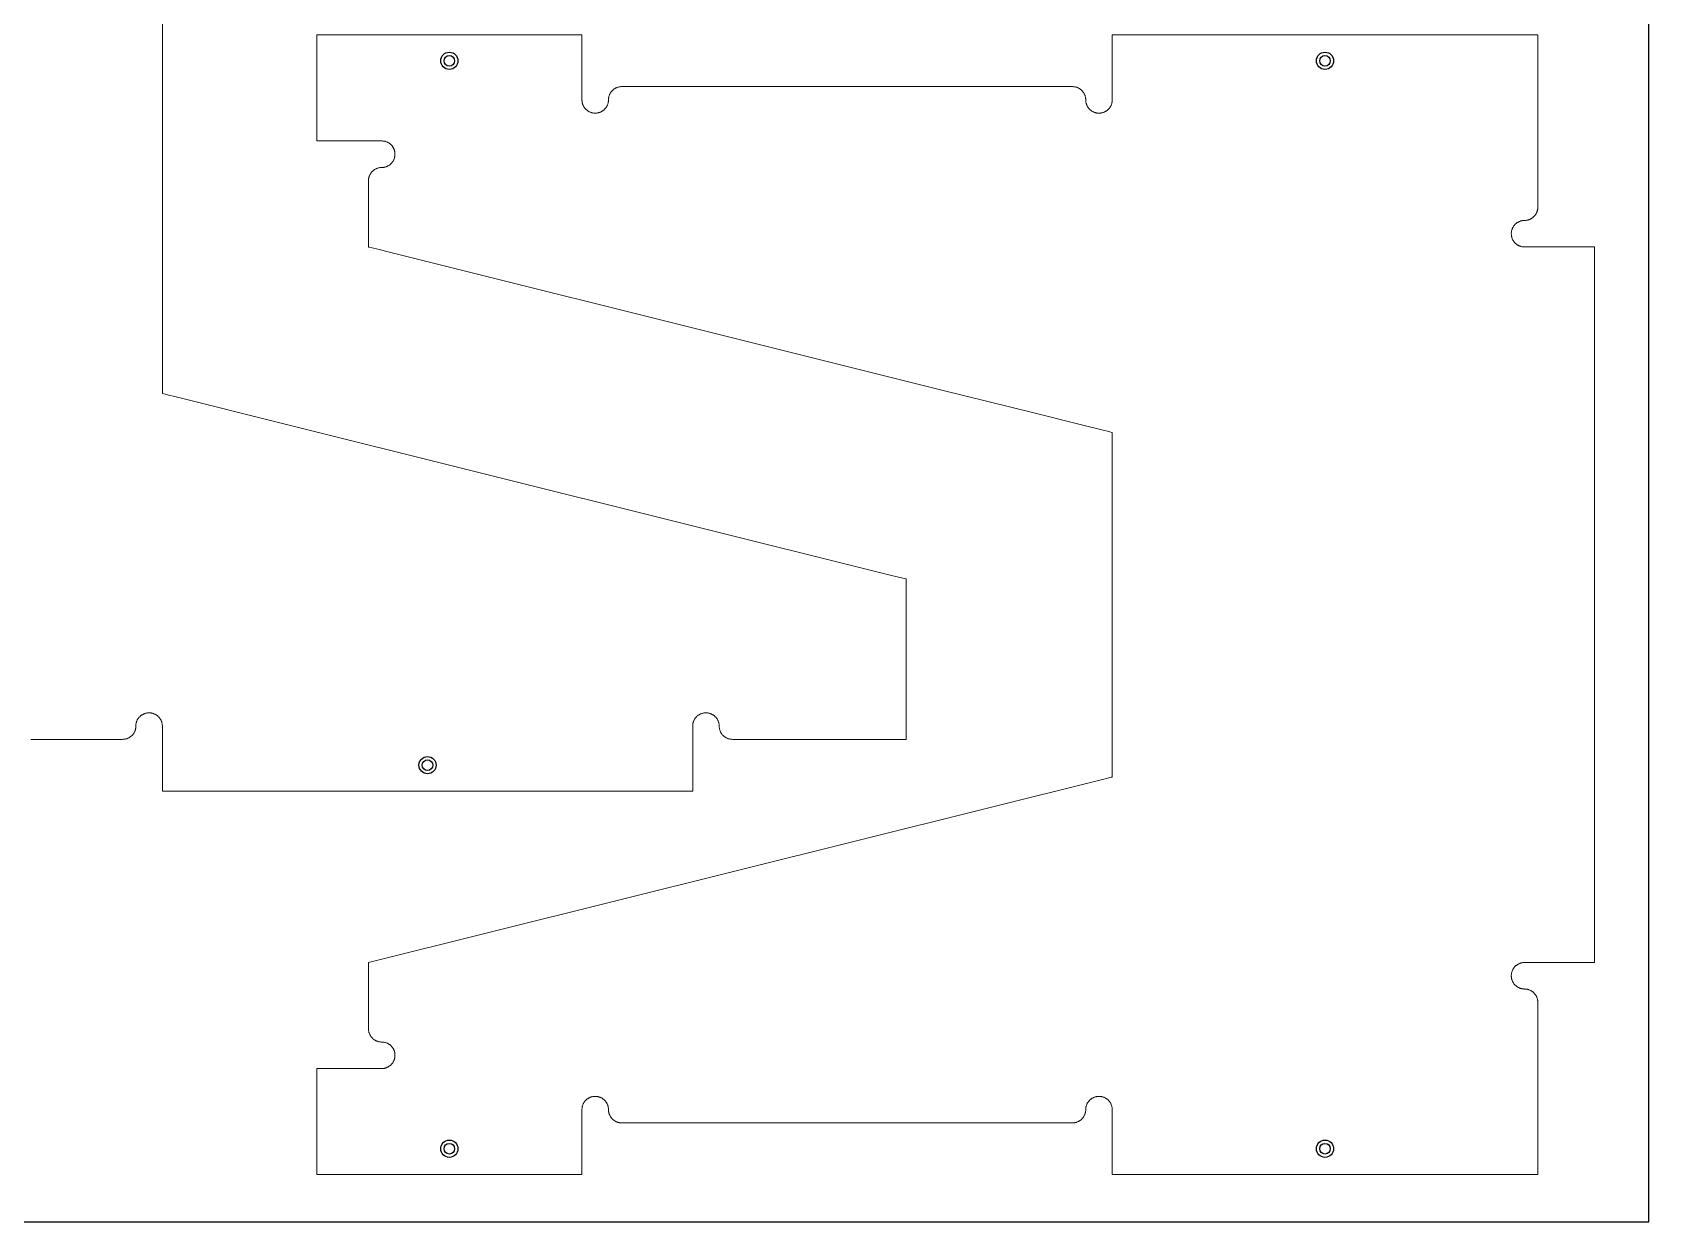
# Model space of a CAD drawing. Header units: inches. Extents: x -48 to 0, y -96 to 0.
# Drawn here: x -24 to 0, y -96 to -78.33 of the extents above; entities that cross this region are included whole.
import ezdxf

# ---------------------------------------------------------------- set-up
doc = ezdxf.new("R2010")
doc.units = ezdxf.units.IN
doc.header["$MEASUREMENT"] = 0
for name, color, linetype in [('Holes .25 in. dowel', 3, 'Continuous'), ('Holes no. 8 screw', 3, 'Continuous'), ('Material Border', 250, 'Continuous'), ('Outside Cut', 1, 'Continuous')]:
    doc.layers.add(name, color=color, linetype=linetype)

msp = doc.modelspace()

# ---------------------------------------------------------------- linework, layer by layer
at = {"layer": 'Holes .25 in. dowel'}
for centre in [(-17.808, -78.754), (-4.806, -78.754), (-18.132, -89.218), (-17.808, -94.916), (-4.806, -94.916)]:
    msp.add_circle(centre, 0.128, dxfattribs=at)
at = {"layer": 'Holes no. 8 screw'}
for centre in [(-17.808, -78.754), (-4.806, -78.754), (-18.132, -89.218), (-17.808, -94.916), (-4.806, -94.916)]:
    msp.add_circle(centre, 0.0787, dxfattribs=at)
at = {"layer": 'Material Border'}
msp.add_lwpolyline([(0, 0), (-48, 0), (-48, -96), (0, -96), (0, 0)], dxfattribs=at)
at = {"layer": 'Outside Cut', "linetype": 'Continuous', "lineweight": 0}
msp.add_lwpolyline([(-22.069, -76.259), (-22.069, -80.585), (-22.069, -82.748), (-22.069, -83.289), (-22.069, -83.559), (-22.069, -83.695), (-22.069, -83.697), (-22.066, -83.697), (-22.06, -83.699), (-22.049, -83.702), (-22.025, -83.708), (-21.978, -83.72), (-21.883, -83.743), (-20.366, -84.122), (-14.298, -85.636), (-11.264, -86.393), (-11.075, -86.441), (-11.027, -86.452), (-11.027, -86.453), (-11.026, -86.453), (-11.026, -86.453), (-11.026, -86.454), (-11.026, -86.455), (-11.026, -86.457), (-11.026, -86.463), (-11.026, -86.483), (-11.026, -86.565), (-11.026, -86.728), (-11.026, -87.056), (-11.026, -88.364), (-11.026, -88.691), (-11.026, -88.773), (-11.026, -88.814), (-11.026, -88.835), (-11.048, -88.835), (-11.225, -88.835), (-11.934, -88.835), (-13.351, -88.835), (-13.528, -88.835), (-13.572, -88.835), (-13.594, -88.835), (-13.6, -88.835), (-13.602, -88.835), (-13.604, -88.835), (-13.605, -88.835), (-13.605, -88.835), (-13.605, -88.835), (-13.606, -88.835), (-13.613, -88.834), (-13.621, -88.834), (-13.628, -88.833), (-13.636, -88.832), (-13.643, -88.831), (-13.651, -88.829), (-13.659, -88.827), (-13.666, -88.825), (-13.674, -88.822), (-13.682, -88.819), (-13.689, -88.815), (-13.697, -88.812), (-13.704, -88.808), (-13.711, -88.803), (-13.718, -88.798), (-13.725, -88.793), (-13.732, -88.788), (-13.738, -88.782), (-13.744, -88.776), (-13.75, -88.77), (-13.756, -88.764), (-13.761, -88.757), (-13.766, -88.75), (-13.771, -88.743), (-13.775, -88.736), (-13.779, -88.729), (-13.783, -88.721), (-13.786, -88.714), (-13.789, -88.706), (-13.792, -88.698), (-13.794, -88.691), (-13.796, -88.683), (-13.798, -88.675), (-13.799, -88.667), (-13.8, -88.66), (-13.801, -88.652), (-13.801, -88.645), (-13.802, -88.63), (-13.802, -88.623), (-13.803, -88.615), (-13.804, -88.608), (-13.805, -88.6), (-13.807, -88.592), (-13.809, -88.584), (-13.811, -88.577), (-13.814, -88.569), (-13.817, -88.561), (-13.82, -88.554), (-13.824, -88.546), (-13.828, -88.539), (-13.832, -88.532), (-13.837, -88.525), (-13.842, -88.518), (-13.848, -88.511), (-13.853, -88.505), (-13.859, -88.499), (-13.865, -88.493), (-13.872, -88.487), (-13.878, -88.482), (-13.885, -88.477), (-13.892, -88.472), (-13.899, -88.468), (-13.907, -88.463), (-13.914, -88.46), (-13.922, -88.456), (-13.929, -88.453), (-13.937, -88.451), (-13.945, -88.448), (-13.952, -88.446), (-13.96, -88.445), (-13.968, -88.443), (-13.975, -88.442), (-13.983, -88.441), (-13.99, -88.441), (-13.998, -88.441), (-14.006, -88.441), (-14.014, -88.441), (-14.022, -88.442), (-14.03, -88.443), (-14.038, -88.445), (-14.046, -88.447), (-14.054, -88.449), (-14.061, -88.451), (-14.069, -88.454), (-14.077, -88.457), (-14.084, -88.461), (-14.092, -88.464), (-14.099, -88.468), (-14.106, -88.473), (-14.112, -88.477), (-14.119, -88.482), (-14.125, -88.487), (-14.131, -88.492), (-14.137, -88.498), (-14.142, -88.503), (-14.148, -88.509), (-14.153, -88.516), (-14.158, -88.522), (-14.162, -88.529), (-14.167, -88.536), (-14.171, -88.543), (-14.175, -88.55), (-14.178, -88.557), (-14.181, -88.565), (-14.184, -88.573), (-14.187, -88.581), (-14.189, -88.588), (-14.191, -88.596), (-14.192, -88.604), (-14.194, -88.612), (-14.194, -88.62), (-14.195, -88.628), (-14.195, -88.636), (-14.195, -88.638), (-14.195, -88.64), (-14.195, -88.643), (-14.195, -88.657), (-14.195, -88.711), (-14.195, -88.819), (-14.195, -88.833), (-14.195, -88.834), (-14.195, -88.834), (-14.195, -88.835), (-14.195, -88.835), (-14.195, -88.837), (-14.195, -88.84), (-14.195, -88.853), (-14.195, -88.879), (-14.195, -88.985), (-14.195, -89.196), (-14.195, -89.407), (-14.195, -89.512), (-14.195, -89.565), (-14.195, -89.591), (-14.195, -89.598), (-14.195, -89.601), (-14.195, -89.602), (-14.195, -89.602), (-14.195, -89.602), (-14.195, -89.602), (-14.196, -89.602), (-14.2, -89.602), (-14.217, -89.602), (-14.352, -89.602), (-18.679, -89.602), (-20.842, -89.602), (-21.923, -89.602), (-22.059, -89.602), (-22.067, -89.602), (-22.069, -89.602), (-22.069, -89.602), (-22.069, -89.602), (-22.069, -89.6), (-22.069, -89.597), (-22.069, -89.59), (-22.069, -89.564), (-22.069, -89.511), (-22.069, -89.089), (-22.069, -88.878), (-22.069, -88.852), (-22.069, -88.839), (-22.069, -88.835), (-22.069, -88.835), (-22.069, -88.834), (-22.069, -88.834), (-22.069, -88.832), (-22.069, -88.819), (-22.069, -88.792), (-22.069, -88.684), (-22.069, -88.656), (-22.069, -88.643), (-22.069, -88.636), (-22.069, -88.629), (-22.07, -88.621), (-22.071, -88.614), (-22.072, -88.606), (-22.073, -88.598), (-22.075, -88.591), (-22.077, -88.583), (-22.079, -88.575), (-22.082, -88.568), (-22.085, -88.56), (-22.089, -88.552), (-22.092, -88.545), (-22.097, -88.538), (-22.101, -88.53), (-22.106, -88.523), (-22.111, -88.517), (-22.116, -88.51), (-22.122, -88.504), (-22.128, -88.497), (-22.134, -88.492), (-22.141, -88.486), (-22.147, -88.481), (-22.154, -88.476), (-22.161, -88.471), (-22.169, -88.467), (-22.176, -88.463), (-22.183, -88.459), (-22.191, -88.456), (-22.199, -88.453), (-22.206, -88.45), (-22.214, -88.448), (-22.222, -88.446), (-22.229, -88.444), (-22.237, -88.443), (-22.245, -88.442), (-22.252, -88.441), (-22.26, -88.441), (-22.267, -88.441), (-22.274, -88.441), (-22.282, -88.441), (-22.289, -88.442), (-22.297, -88.443), (-22.305, -88.445), (-22.312, -88.446), (-22.32, -88.448), (-22.328, -88.451), (-22.335, -88.453), (-22.343, -88.457), (-22.351, -88.46), (-22.358, -88.464), (-22.365, -88.468), (-22.373, -88.472), (-22.38, -88.477), (-22.387, -88.482), (-22.393, -88.487), (-22.4, -88.493), (-22.406, -88.499), (-22.412, -88.505), (-22.417, -88.512), (-22.423, -88.518), (-22.428, -88.525), (-22.432, -88.532), (-22.437, -88.539), (-22.441, -88.547), (-22.444, -88.554), (-22.448, -88.562), (-22.451, -88.569), (-22.453, -88.577), (-22.456, -88.585), (-22.458, -88.592), (-22.459, -88.6), (-22.461, -88.608), (-22.462, -88.615), (-22.462, -88.623), (-22.463, -88.63), (-22.463, -88.645), (-22.464, -88.653), (-22.464, -88.66), (-22.465, -88.668), (-22.467, -88.675), (-22.468, -88.683), (-22.47, -88.691), (-22.473, -88.699), (-22.475, -88.706), (-22.478, -88.714), (-22.482, -88.721), (-22.485, -88.729), (-22.489, -88.736), (-22.494, -88.743), (-22.499, -88.751), (-22.504, -88.757), (-22.509, -88.764), (-22.515, -88.77), (-22.52, -88.777), (-22.527, -88.783), (-22.533, -88.788), (-22.54, -88.794), (-22.546, -88.799), (-22.554, -88.803), (-22.561, -88.808), (-22.568, -88.812), (-22.576, -88.816), (-22.583, -88.819), (-22.591, -88.822), (-22.598, -88.825), (-22.606, -88.827), (-22.614, -88.829), (-22.622, -88.831), (-22.629, -88.832), (-22.637, -88.833), (-22.644, -88.834), (-22.652, -88.834), (-22.659, -88.835), (-22.66, -88.835), (-22.66, -88.835), (-22.66, -88.835), (-22.66, -88.835), (-22.66, -88.835), (-22.667, -88.835), (-22.691, -88.835), (-22.74, -88.835), (-22.839, -88.835), (-23.233, -88.835), (-24.02, -88.835)], dxfattribs=at)
msp.add_lwpolyline([(-19.008, -92.15), (-19.008, -93.125), (-19.008, -93.133), (-19.008, -93.134), (-19.008, -93.134), (-19.008, -93.134), (-19.008, -93.135), (-19.008, -93.135), (-19.008, -93.139), (-19.008, -93.145), (-19.007, -93.152), (-19.007, -93.159), (-19.006, -93.166), (-19.004, -93.173), (-19.003, -93.18), (-19.001, -93.187), (-18.999, -93.194), (-18.997, -93.201), (-18.994, -93.208), (-18.991, -93.214), (-18.988, -93.221), (-18.985, -93.228), (-18.981, -93.234), (-18.977, -93.241), (-18.973, -93.247), (-18.968, -93.253), (-18.963, -93.259), (-18.958, -93.265), (-18.953, -93.271), (-18.948, -93.276), (-18.942, -93.282), (-18.936, -93.287), (-18.93, -93.291), (-18.924, -93.296), (-18.917, -93.3), (-18.911, -93.304), (-18.904, -93.308), (-18.898, -93.311), (-18.891, -93.314), (-18.884, -93.317), (-18.877, -93.32), (-18.87, -93.322), (-18.863, -93.324), (-18.856, -93.326), (-18.849, -93.327), (-18.842, -93.329), (-18.835, -93.33), (-18.829, -93.33), (-18.822, -93.331), (-18.815, -93.331), (-18.809, -93.331), (-18.802, -93.331), (-18.795, -93.332), (-18.788, -93.332), (-18.782, -93.333), (-18.775, -93.335), (-18.768, -93.336), (-18.761, -93.338), (-18.754, -93.34), (-18.747, -93.342), (-18.74, -93.344), (-18.733, -93.347), (-18.726, -93.35), (-18.72, -93.354), (-18.713, -93.357), (-18.706, -93.361), (-18.7, -93.366), (-18.694, -93.37), (-18.688, -93.375), (-18.682, -93.38), (-18.676, -93.385), (-18.671, -93.39), (-18.665, -93.396), (-18.66, -93.402), (-18.655, -93.408), (-18.651, -93.414), (-18.647, -93.42), (-18.643, -93.427), (-18.639, -93.433), (-18.635, -93.44), (-18.632, -93.447), (-18.629, -93.454), (-18.627, -93.46), (-18.624, -93.467), (-18.622, -93.474), (-18.62, -93.481), (-18.619, -93.488), (-18.617, -93.495), (-18.616, -93.502), (-18.616, -93.509), (-18.615, -93.516), (-18.615, -93.522), (-18.615, -93.529), (-18.615, -93.536), (-18.615, -93.542), (-18.616, -93.549), (-18.617, -93.556), (-18.618, -93.563), (-18.619, -93.57), (-18.621, -93.577), (-18.623, -93.584), (-18.625, -93.591), (-18.627, -93.598), (-18.63, -93.604), (-18.633, -93.611), (-18.636, -93.618), (-18.64, -93.625), (-18.644, -93.631), (-18.648, -93.638), (-18.652, -93.644), (-18.657, -93.65), (-18.662, -93.656), (-18.667, -93.662), (-18.672, -93.667), (-18.678, -93.673), (-18.684, -93.678), (-18.69, -93.683), (-18.696, -93.687), (-18.702, -93.692), (-18.709, -93.696), (-18.715, -93.7), (-18.722, -93.703), (-18.729, -93.706), (-18.735, -93.709), (-18.742, -93.712), (-18.749, -93.715), (-18.756, -93.717), (-18.763, -93.719), (-18.77, -93.72), (-18.777, -93.722), (-18.784, -93.723), (-18.791, -93.724), (-18.797, -93.724), (-18.804, -93.725), (-18.811, -93.725), (-18.817, -93.725), (-18.914, -93.725), (-18.963, -93.725), (-18.988, -93.725), (-19, -93.725), (-19.006, -93.725), (-19.007, -93.725), (-19.008, -93.725), (-19.008, -93.725), (-19.009, -93.725), (-19.009, -93.725), (-19.011, -93.725), (-19.023, -93.725), (-19.403, -93.725), (-19.593, -93.725), (-19.688, -93.725), (-19.736, -93.725), (-19.759, -93.725), (-19.771, -93.725), (-19.774, -93.725), (-19.776, -93.725), (-19.776, -93.725), (-19.776, -93.725), (-19.776, -93.725), (-19.776, -93.726), (-19.776, -93.727), (-19.776, -93.739), (-19.776, -95.299), (-15.876, -95.3), (-15.845, -95.3), (-15.842, -95.3), (-15.84, -95.3), (-15.839, -95.3), (-15.839, -95.3), (-15.839, -95.299), (-15.839, -95.299), (-15.839, -95.298), (-15.839, -95.295), (-15.839, -95.283), (-15.839, -95.259), (-15.839, -95.212), (-15.839, -95.117), (-15.839, -94.926), (-15.839, -94.546), (-15.839, -94.534), (-15.839, -94.533), (-15.839, -94.532), (-15.839, -94.532), (-15.839, -94.532), (-15.839, -94.531), (-15.839, -94.529), (-15.839, -94.523), (-15.839, -94.511), (-15.839, -94.487), (-15.839, -94.438), (-15.839, -94.34), (-15.839, -94.334), (-15.839, -94.327), (-15.838, -94.32), (-15.838, -94.313), (-15.837, -94.305), (-15.836, -94.298), (-15.834, -94.291), (-15.832, -94.284), (-15.83, -94.277), (-15.828, -94.27), (-15.825, -94.263), (-15.822, -94.256), (-15.819, -94.249), (-15.816, -94.243), (-15.812, -94.236), (-15.809, -94.23), (-15.805, -94.224), (-15.8, -94.218), (-15.796, -94.212), (-15.791, -94.206), (-15.787, -94.201), (-15.782, -94.196), (-15.776, -94.191), (-15.771, -94.186), (-15.765, -94.182), (-15.76, -94.177), (-15.754, -94.173), (-15.748, -94.169), (-15.741, -94.165), (-15.735, -94.161), (-15.728, -94.158), (-15.722, -94.155), (-15.715, -94.152), (-15.708, -94.149), (-15.701, -94.147), (-15.694, -94.145), (-15.687, -94.143), (-15.679, -94.142), (-15.672, -94.14), (-15.665, -94.139), (-15.658, -94.139), (-15.651, -94.138), (-15.643, -94.138), (-15.637, -94.138), (-15.63, -94.138), (-15.623, -94.139), (-15.616, -94.14), (-15.609, -94.141), (-15.603, -94.142), (-15.596, -94.144), (-15.589, -94.146), (-15.582, -94.148), (-15.575, -94.15), (-15.568, -94.153), (-15.561, -94.156), (-15.554, -94.159), (-15.548, -94.162), (-15.541, -94.166), (-15.535, -94.17), (-15.528, -94.174), (-15.522, -94.179), (-15.516, -94.184), (-15.51, -94.189), (-15.505, -94.194), (-15.499, -94.2), (-15.494, -94.205), (-15.489, -94.211), (-15.484, -94.217), (-15.48, -94.224), (-15.476, -94.23), (-15.472, -94.236), (-15.468, -94.243), (-15.465, -94.25), (-15.462, -94.257), (-15.459, -94.263), (-15.456, -94.27), (-15.454, -94.277), (-15.452, -94.284), (-15.45, -94.291), (-15.449, -94.298), (-15.448, -94.305), (-15.447, -94.312), (-15.446, -94.319), (-15.446, -94.325), (-15.445, -94.332), (-15.445, -94.339), (-15.445, -94.345), (-15.445, -94.352), (-15.444, -94.359), (-15.443, -94.366), (-15.442, -94.373), (-15.44, -94.38), (-15.438, -94.387), (-15.436, -94.394), (-15.434, -94.401), (-15.432, -94.407), (-15.429, -94.414), (-15.426, -94.421), (-15.422, -94.428), (-15.418, -94.434), (-15.414, -94.441), (-15.41, -94.447), (-15.406, -94.453), (-15.401, -94.459), (-15.396, -94.465), (-15.391, -94.471), (-15.385, -94.477), (-15.38, -94.482), (-15.374, -94.487), (-15.368, -94.492), (-15.362, -94.496), (-15.355, -94.5), (-15.349, -94.504), (-15.342, -94.508), (-15.335, -94.512), (-15.329, -94.515), (-15.322, -94.518), (-15.315, -94.52), (-15.308, -94.523), (-15.301, -94.525), (-15.294, -94.526), (-15.287, -94.528), (-15.28, -94.529), (-15.273, -94.53), (-15.267, -94.531), (-15.26, -94.531), (-15.253, -94.532), (-15.25, -94.532), (-15.249, -94.532), (-15.249, -94.532), (-15.249, -94.532), (-15.248, -94.532), (-15.248, -94.532), (-15.244, -94.532), (-15.238, -94.532), (-15.186, -94.532), (-8.556, -94.532), (-8.549, -94.532), (-8.542, -94.531), (-8.535, -94.531), (-8.529, -94.53), (-8.522, -94.529), (-8.515, -94.528), (-8.508, -94.526), (-8.501, -94.524), (-8.494, -94.522), (-8.487, -94.519), (-8.48, -94.517), (-8.473, -94.514), (-8.467, -94.511), (-8.46, -94.507), (-8.453, -94.503), (-8.447, -94.499), (-8.441, -94.495), (-8.434, -94.49), (-8.428, -94.485), (-8.423, -94.48), (-8.417, -94.475), (-8.412, -94.469), (-8.407, -94.464), (-8.402, -94.458), (-8.397, -94.452), (-8.393, -94.445), (-8.388, -94.439), (-8.385, -94.432), (-8.381, -94.426), (-8.378, -94.419), (-8.375, -94.412), (-8.372, -94.405), (-8.369, -94.398), (-8.367, -94.391), (-8.365, -94.385), (-8.363, -94.378), (-8.362, -94.371), (-8.361, -94.364), (-8.36, -94.357), (-8.359, -94.35), (-8.359, -94.343), (-8.359, -94.337), (-8.359, -94.33), (-8.358, -94.323), (-8.358, -94.317), (-8.357, -94.31), (-8.356, -94.303), (-8.355, -94.296), (-8.353, -94.289), (-8.351, -94.282), (-8.349, -94.275), (-8.347, -94.268), (-8.344, -94.261), (-8.342, -94.255), (-8.338, -94.248), (-8.335, -94.241), (-8.331, -94.234), (-8.327, -94.228), (-8.323, -94.222), (-8.318, -94.215), (-8.314, -94.209), (-8.308, -94.204), (-8.303, -94.198), (-8.298, -94.193), (-8.292, -94.187), (-8.286, -94.182), (-8.28, -94.178), (-8.274, -94.173), (-8.268, -94.169), (-8.261, -94.165), (-8.254, -94.161), (-8.248, -94.158), (-8.241, -94.155), (-8.234, -94.152), (-8.227, -94.149), (-8.22, -94.147), (-8.213, -94.145), (-8.206, -94.143), (-8.199, -94.142), (-8.192, -94.141), (-8.186, -94.14), (-8.179, -94.139), (-8.172, -94.138), (-8.165, -94.138), (-8.159, -94.138), (-8.152, -94.138), (-8.145, -94.139), (-8.139, -94.14), (-8.132, -94.14), (-8.125, -94.142), (-8.118, -94.143), (-8.111, -94.145), (-8.104, -94.147), (-8.097, -94.149), (-8.09, -94.152), (-8.083, -94.155), (-8.076, -94.158), (-8.07, -94.161), (-8.063, -94.165), (-8.057, -94.169), (-8.05, -94.173), (-8.044, -94.177), (-8.038, -94.182), (-8.032, -94.187), (-8.026, -94.192), (-8.021, -94.198), (-8.016, -94.203), (-8.011, -94.209), (-8.006, -94.215), (-8.001, -94.221), (-7.997, -94.228), (-7.993, -94.234), (-7.989, -94.241), (-7.986, -94.247), (-7.982, -94.254), (-7.979, -94.261), (-7.977, -94.268), (-7.974, -94.275), (-7.972, -94.282), (-7.971, -94.289), (-7.969, -94.296), (-7.968, -94.303), (-7.967, -94.309), (-7.966, -94.316), (-7.965, -94.323), (-7.965, -94.33), (-7.965, -94.336), (-7.965, -94.342), (-7.965, -94.44), (-7.965, -94.489), (-7.965, -94.513), (-7.965, -94.525), (-7.965, -94.531), (-7.965, -94.532), (-7.965, -94.532), (-7.965, -94.532), (-7.965, -94.535), (-7.965, -94.541), (-7.965, -94.553), (-7.965, -94.934), (-7.965, -95.124), (-7.965, -95.219), (-7.965, -95.266), (-7.965, -95.29), (-7.965, -95.296), (-7.965, -95.299), (-7.965, -95.299), (-7.965, -95.3), (-7.964, -95.3), (-7.957, -95.3), (-7.945, -95.3), (-7.847, -95.3), (-4.717, -95.3), (-3.152, -95.3), (-2.37, -95.3), (-1.979, -95.3), (-1.783, -95.3), (-1.685, -95.3), (-1.661, -95.3), (-1.649, -95.3), (-1.647, -95.3), (-1.646, -95.3), (-1.646, -95.299), (-1.646, -95.299), (-1.646, -95.298), (-1.646, -95.296), (-1.646, -95.276), (-1.646, -92.741), (-1.646, -92.734), (-1.647, -92.727), (-1.647, -92.72), (-1.648, -92.714), (-1.649, -92.707), (-1.65, -92.7), (-1.652, -92.693), (-1.654, -92.686), (-1.656, -92.679), (-1.658, -92.672), (-1.661, -92.665), (-1.664, -92.658), (-1.667, -92.651), (-1.671, -92.645), (-1.675, -92.638), (-1.679, -92.632), (-1.683, -92.626), (-1.688, -92.619), (-1.693, -92.613), (-1.698, -92.608), (-1.703, -92.602), (-1.709, -92.597), (-1.714, -92.591), (-1.72, -92.587), (-1.726, -92.582), (-1.733, -92.577), (-1.739, -92.573), (-1.746, -92.569), (-1.752, -92.566), (-1.759, -92.562), (-1.766, -92.559), (-1.773, -92.557), (-1.779, -92.554), (-1.786, -92.552), (-1.793, -92.55), (-1.8, -92.548), (-1.807, -92.547), (-1.814, -92.546), (-1.821, -92.545), (-1.828, -92.544), (-1.835, -92.544), (-1.841, -92.544), (-1.848, -92.544), (-1.855, -92.543), (-1.861, -92.543), (-1.868, -92.542), (-1.875, -92.541), (-1.882, -92.54), (-1.889, -92.538), (-1.896, -92.536), (-1.903, -92.534), (-1.91, -92.532), (-1.917, -92.529), (-1.923, -92.526), (-1.93, -92.523), (-1.937, -92.52), (-1.943, -92.516), (-1.95, -92.512), (-1.956, -92.508), (-1.962, -92.503), (-1.968, -92.498), (-1.974, -92.493), (-1.98, -92.488), (-1.985, -92.483), (-1.991, -92.477), (-1.996, -92.471), (-2, -92.465), (-2.005, -92.459), (-2.009, -92.452), (-2.013, -92.446), (-2.017, -92.439), (-2.02, -92.433), (-2.023, -92.426), (-2.026, -92.419), (-2.029, -92.412), (-2.031, -92.405), (-2.033, -92.398), (-2.035, -92.391), (-2.036, -92.384), (-2.037, -92.377), (-2.038, -92.371), (-2.039, -92.364), (-2.04, -92.357), (-2.04, -92.35), (-2.04, -92.347), (-2.04, -92.343), (-2.04, -92.336), (-2.039, -92.329), (-2.038, -92.322), (-2.037, -92.315), (-2.036, -92.307), (-2.034, -92.3), (-2.032, -92.293), (-2.03, -92.286), (-2.028, -92.279), (-2.025, -92.272), (-2.022, -92.265), (-2.019, -92.259), (-2.016, -92.252), (-2.012, -92.246), (-2.008, -92.239), (-2.004, -92.233), (-2, -92.227), (-1.995, -92.222), (-1.99, -92.216), (-1.985, -92.211), (-1.98, -92.206), (-1.975, -92.201), (-1.97, -92.196), (-1.964, -92.192), (-1.958, -92.187), (-1.952, -92.183), (-1.946, -92.179), (-1.94, -92.175), (-1.933, -92.172), (-1.927, -92.169), (-1.92, -92.166), (-1.913, -92.163), (-1.906, -92.16), (-1.899, -92.158), (-1.892, -92.156), (-1.885, -92.154), (-1.877, -92.153), (-1.87, -92.152), (-1.863, -92.151), (-1.856, -92.15), (-1.849, -92.15), (-1.845, -92.15), (-1.843, -92.15), (-1.842, -92.15), (-1.836, -92.15), (-1.738, -92.15), (-1.689, -92.15), (-1.665, -92.15), (-1.653, -92.15), (-1.647, -92.15), (-1.646, -92.15), (-1.646, -92.15), (-1.645, -92.15), (-1.642, -92.15), (-1.636, -92.15), (-1.623, -92.15), (-1.206, -92.15), (-0.997, -92.15), (-0.893, -92.15), (-0.841, -92.15), (-0.815, -92.15), (-0.809, -92.15), (-0.805, -92.15), (-0.805, -92.15), (-0.805, -92.15), (-0.805, -92.147), (-0.805, -92.137), (-0.805, -92.116), (-0.805, -91.952), (-0.805, -86.686), (-0.805, -84.054), (-0.805, -82.737), (-0.805, -82.079), (-0.805, -81.75), (-0.805, -81.586), (-0.805, -81.544), (-0.805, -81.524), (-0.805, -81.521), (-0.805, -81.52), (-0.805, -81.52), (-0.805, -81.52), (-0.806, -81.52), (-0.813, -81.52), (-1.646, -81.52), (-1.841, -81.52), (-1.843, -81.52), (-1.844, -81.52), (-1.848, -81.52), (-1.855, -81.52), (-1.862, -81.519), (-1.87, -81.518), (-1.877, -81.517), (-1.884, -81.516), (-1.891, -81.514), (-1.898, -81.512), (-1.905, -81.51), (-1.912, -81.507), (-1.919, -81.505), (-1.926, -81.502), (-1.933, -81.498), (-1.939, -81.495), (-1.946, -81.491), (-1.952, -81.487), (-1.958, -81.483), (-1.964, -81.479), (-1.969, -81.474), (-1.975, -81.469), (-1.98, -81.465), (-1.985, -81.459), (-1.99, -81.454), (-1.995, -81.449), (-1.999, -81.443), (-2.003, -81.437), (-2.008, -81.431), (-2.011, -81.425), (-2.015, -81.418), (-2.019, -81.412), (-2.022, -81.405), (-2.025, -81.398), (-2.028, -81.392), (-2.03, -81.385), (-2.032, -81.378), (-2.034, -81.37), (-2.036, -81.363), (-2.037, -81.356), (-2.038, -81.349), (-2.039, -81.342), (-2.039, -81.334), (-2.04, -81.327), (-2.04, -81.324), (-2.04, -81.32), (-2.04, -81.314), (-2.039, -81.307), (-2.038, -81.3), (-2.038, -81.293), (-2.036, -81.286), (-2.035, -81.279), (-2.033, -81.272), (-2.031, -81.265), (-2.029, -81.259), (-2.026, -81.252), (-2.024, -81.245), (-2.02, -81.238), (-2.017, -81.231), (-2.013, -81.225), (-2.009, -81.218), (-2.005, -81.212), (-2.001, -81.205), (-1.996, -81.199), (-1.991, -81.194), (-1.986, -81.188), (-1.981, -81.182), (-1.975, -81.177), (-1.969, -81.172), (-1.963, -81.167), (-1.957, -81.163), (-1.951, -81.158), (-1.944, -81.154), (-1.938, -81.151), (-1.931, -81.147), (-1.924, -81.144), (-1.917, -81.141), (-1.91, -81.138), (-1.903, -81.136), (-1.896, -81.134), (-1.89, -81.132), (-1.883, -81.13), (-1.876, -81.129), (-1.869, -81.128), (-1.862, -81.127), (-1.855, -81.127), (-1.848, -81.126), (-1.835, -81.126), (-1.828, -81.126), (-1.822, -81.125), (-1.815, -81.124), (-1.808, -81.123), (-1.801, -81.122), (-1.794, -81.12), (-1.787, -81.118), (-1.78, -81.116), (-1.773, -81.114), (-1.766, -81.111), (-1.76, -81.108), (-1.753, -81.104), (-1.746, -81.101), (-1.74, -81.097), (-1.733, -81.093), (-1.727, -81.088), (-1.721, -81.084), (-1.715, -81.079), (-1.709, -81.074), (-1.704, -81.068), (-1.698, -81.063), (-1.693, -81.057), (-1.688, -81.051), (-1.684, -81.045), (-1.679, -81.039), (-1.675, -81.032), (-1.671, -81.026), (-1.668, -81.019), (-1.664, -81.012), (-1.661, -81.006), (-1.659, -80.999), (-1.656, -80.992), (-1.654, -80.985), (-1.652, -80.978), (-1.651, -80.971), (-1.649, -80.964), (-1.648, -80.957), (-1.647, -80.95), (-1.647, -80.943), (-1.646, -80.937), (-1.646, -80.93), (-1.646, -80.93), (-1.646, -80.929), (-1.646, -80.929), (-1.646, -80.929), (-1.646, -80.928), (-1.646, -80.927), (-1.646, -80.917), (-1.646, -80.897), (-1.646, -80.858), (-1.646, -79.59), (-1.646, -78.956), (-1.646, -78.64), (-1.646, -78.481), (-1.646, -78.402), (-1.646, -78.382), (-1.646, -78.372), (-1.646, -78.371), (-1.646, -78.371), (-1.646, -78.37), (-1.646, -78.37), (-1.648, -78.37), (-1.654, -78.37), (-1.666, -78.37), (-1.764, -78.37), (-4.894, -78.37), (-6.459, -78.37), (-7.241, -78.37), (-7.633, -78.37), (-7.828, -78.37), (-7.926, -78.37), (-7.951, -78.37), (-7.963, -78.37), (-7.964, -78.37), (-7.965, -78.37), (-7.965, -78.37), (-7.965, -78.371), (-7.965, -78.372), (-7.965, -78.378), (-7.965, -79.138), (-7.965, -79.333), (-7.965, -79.335), (-7.965, -79.336), (-7.965, -79.34), (-7.965, -79.347), (-7.966, -79.354), (-7.967, -79.362), (-7.968, -79.369), (-7.969, -79.376), (-7.971, -79.383), (-7.973, -79.39), (-7.975, -79.397), (-7.978, -79.404), (-7.98, -79.411), (-7.983, -79.418), (-7.987, -79.425), (-7.99, -79.431), (-7.994, -79.438), (-7.998, -79.444), (-8.002, -79.45), (-8.006, -79.456), (-8.011, -79.461), (-8.016, -79.467), (-8.021, -79.472), (-8.026, -79.477), (-8.031, -79.482), (-8.036, -79.487), (-8.042, -79.491), (-8.048, -79.495), (-8.054, -79.5), (-8.06, -79.504), (-8.067, -79.507), (-8.073, -79.511), (-8.08, -79.514), (-8.087, -79.517), (-8.093, -79.52), (-8.1, -79.522), (-8.107, -79.524), (-8.115, -79.526), (-8.122, -79.528), (-8.129, -79.529), (-8.136, -79.53), (-8.143, -79.531), (-8.151, -79.531), (-8.158, -79.532), (-8.161, -79.532), (-8.165, -79.532), (-8.171, -79.532), (-8.178, -79.531), (-8.185, -79.53), (-8.192, -79.53), (-8.199, -79.528), (-8.206, -79.527), (-8.213, -79.525), (-8.22, -79.523), (-8.227, -79.521), (-8.233, -79.518), (-8.24, -79.516), (-8.247, -79.512), (-8.254, -79.509), (-8.26, -79.505), (-8.267, -79.501), (-8.273, -79.497), (-8.28, -79.493), (-8.286, -79.488), (-8.291, -79.483), (-8.297, -79.478), (-8.303, -79.473), (-8.308, -79.467), (-8.313, -79.461), (-8.318, -79.455), (-8.322, -79.449), (-8.327, -79.443), (-8.331, -79.436), (-8.335, -79.43), (-8.338, -79.423), (-8.341, -79.416), (-8.344, -79.409), (-8.347, -79.402), (-8.349, -79.395), (-8.351, -79.388), (-8.353, -79.382), (-8.355, -79.375), (-8.356, -79.368), (-8.357, -79.361), (-8.358, -79.354), (-8.358, -79.347), (-8.359, -79.34), (-8.359, -79.327), (-8.359, -79.32), (-8.36, -79.314), (-8.361, -79.307), (-8.362, -79.3), (-8.363, -79.293), (-8.365, -79.286), (-8.367, -79.279), (-8.369, -79.272), (-8.371, -79.265), (-8.374, -79.258), (-8.377, -79.252), (-8.381, -79.245), (-8.384, -79.238), (-8.388, -79.232), (-8.392, -79.225), (-8.397, -79.219), (-8.401, -79.213), (-8.406, -79.207), (-8.411, -79.201), (-8.417, -79.196), (-8.422, -79.19), (-8.428, -79.185), (-8.434, -79.18), (-8.44, -79.176), (-8.446, -79.171), (-8.453, -79.167), (-8.459, -79.163), (-8.466, -79.16), (-8.473, -79.156), (-8.479, -79.153), (-8.486, -79.151), (-8.493, -79.148), (-8.5, -79.146), (-8.507, -79.144), (-8.514, -79.143), (-8.521, -79.141), (-8.528, -79.14), (-8.535, -79.139), (-8.542, -79.139), (-8.548, -79.138), (-8.555, -79.138), (-8.555, -79.138), (-8.556, -79.138), (-8.556, -79.138), (-8.556, -79.138), (-8.557, -79.138), (-8.558, -79.138), (-8.562, -79.138), (-8.587, -79.138), (-8.639, -79.138), (-8.743, -79.138), (-12.058, -79.138), (-13.716, -79.138), (-14.545, -79.138), (-14.959, -79.138), (-15.166, -79.138), (-15.218, -79.138), (-15.244, -79.138), (-15.247, -79.138), (-15.248, -79.138), (-15.248, -79.138), (-15.248, -79.138), (-15.249, -79.138), (-15.249, -79.138), (-15.249, -79.138), (-15.252, -79.138), (-15.259, -79.138), (-15.266, -79.139), (-15.273, -79.14), (-15.28, -79.141), (-15.287, -79.142), (-15.293, -79.143), (-15.3, -79.145), (-15.307, -79.147), (-15.314, -79.149), (-15.321, -79.152), (-15.328, -79.155), (-15.335, -79.158), (-15.342, -79.161), (-15.348, -79.165), (-15.355, -79.169), (-15.361, -79.173), (-15.367, -79.178), (-15.373, -79.183), (-15.379, -79.188), (-15.385, -79.193), (-15.39, -79.198), (-15.395, -79.204), (-15.4, -79.21), (-15.405, -79.216), (-15.41, -79.222), (-15.414, -79.228), (-15.418, -79.235), (-15.422, -79.242), (-15.425, -79.248), (-15.428, -79.255), (-15.431, -79.262), (-15.434, -79.269), (-15.436, -79.276), (-15.438, -79.283), (-15.44, -79.29), (-15.442, -79.297), (-15.443, -79.303), (-15.444, -79.31), (-15.445, -79.317), (-15.445, -79.324), (-15.445, -79.331), (-15.445, -79.337), (-15.446, -79.344), (-15.446, -79.351), (-15.447, -79.357), (-15.448, -79.364), (-15.449, -79.371), (-15.45, -79.378), (-15.452, -79.385), (-15.454, -79.392), (-15.456, -79.399), (-15.459, -79.406), (-15.461, -79.413), (-15.464, -79.42), (-15.468, -79.426), (-15.471, -79.433), (-15.475, -79.439), (-15.479, -79.446), (-15.484, -79.452), (-15.489, -79.458), (-15.494, -79.464), (-15.499, -79.47), (-15.504, -79.475), (-15.51, -79.481), (-15.516, -79.486), (-15.521, -79.49), (-15.528, -79.495), (-15.534, -79.499), (-15.54, -79.503), (-15.547, -79.507), (-15.554, -79.511), (-15.56, -79.514), (-15.567, -79.517), (-15.574, -79.52), (-15.581, -79.522), (-15.588, -79.524), (-15.595, -79.526), (-15.602, -79.528), (-15.609, -79.529), (-15.616, -79.53), (-15.623, -79.531), (-15.629, -79.531), (-15.636, -79.532), (-15.643, -79.532), (-15.649, -79.532), (-15.656, -79.531), (-15.663, -79.531), (-15.67, -79.53), (-15.677, -79.529), (-15.683, -79.527), (-15.69, -79.526), (-15.697, -79.524), (-15.704, -79.522), (-15.711, -79.519), (-15.718, -79.517), (-15.725, -79.514), (-15.732, -79.51), (-15.738, -79.507), (-15.745, -79.503), (-15.751, -79.499), (-15.758, -79.494), (-15.764, -79.49), (-15.77, -79.485), (-15.775, -79.48), (-15.781, -79.474), (-15.786, -79.469), (-15.792, -79.463), (-15.796, -79.457), (-15.801, -79.451), (-15.805, -79.445), (-15.81, -79.438), (-15.813, -79.432), (-15.817, -79.425), (-15.82, -79.419), (-15.823, -79.412), (-15.826, -79.405), (-15.829, -79.398), (-15.831, -79.391), (-15.833, -79.384), (-15.834, -79.377), (-15.836, -79.37), (-15.837, -79.363), (-15.838, -79.356), (-15.838, -79.35), (-15.839, -79.343), (-15.839, -79.336), (-15.839, -79.324), (-15.839, -79.226), (-15.839, -79.178), (-15.839, -79.153), (-15.839, -79.141), (-15.839, -79.138), (-15.839, -79.126), (-15.839, -79.102), (-15.839, -78.722), (-15.839, -78.532), (-15.839, -78.437), (-15.839, -78.389), (-15.839, -78.377), (-15.839, -78.371), (-15.839, -78.371), (-15.839, -78.371), (-15.839, -78.37), (-15.839, -78.37), (-15.839, -78.37), (-15.841, -78.37), (-15.849, -78.37), (-15.864, -78.37), (-15.986, -78.37), (-17.936, -78.37), (-18.911, -78.37), (-19.399, -78.37), (-19.642, -78.37), (-19.764, -78.37), (-19.772, -78.37), (-19.776, -78.37), (-19.776, -78.37), (-19.776, -78.371), (-19.776, -78.371), (-19.776, -78.372), (-19.776, -78.378), (-19.776, -78.39), (-19.776, -78.414), (-19.776, -79.194), (-19.776, -79.585), (-19.776, -79.78), (-19.776, -79.877), (-19.776, -79.926), (-19.776, -79.938), (-19.776, -79.944), (-19.776, -79.945), (-19.776, -79.945), (-19.776, -79.945), (-19.775, -79.945), (-19.774, -79.945), (-19.762, -79.945), (-19.381, -79.945), (-19.191, -79.945), (-19.096, -79.945), (-19.049, -79.945), (-19.025, -79.945), (-19.013, -79.945), (-19.01, -79.945), (-19.009, -79.945), (-19.008, -79.945), (-19.008, -79.945), (-19.008, -79.945), (-19.006, -79.945), (-18.811, -79.945), (-18.804, -79.945), (-18.797, -79.946), (-18.79, -79.946), (-18.783, -79.947), (-18.775, -79.949), (-18.768, -79.95), (-18.761, -79.952), (-18.754, -79.954), (-18.747, -79.956), (-18.74, -79.959), (-18.733, -79.961), (-18.726, -79.965), (-18.72, -79.968), (-18.713, -79.971), (-18.707, -79.975), (-18.701, -79.979), (-18.695, -79.983), (-18.689, -79.988), (-18.684, -79.992), (-18.678, -79.997), (-18.673, -80.002), (-18.668, -80.007), (-18.663, -80.013), (-18.658, -80.018), (-18.654, -80.024), (-18.65, -80.03), (-18.646, -80.036), (-18.642, -80.042), (-18.638, -80.049), (-18.635, -80.055), (-18.632, -80.062), (-18.629, -80.069), (-18.626, -80.076), (-18.624, -80.083), (-18.622, -80.09), (-18.62, -80.097), (-18.618, -80.104), (-18.617, -80.111), (-18.616, -80.119), (-18.615, -80.126), (-18.615, -80.133), (-18.615, -80.14), (-18.615, -80.144), (-18.615, -80.147), (-18.615, -80.154), (-18.615, -80.16), (-18.616, -80.167), (-18.617, -80.174), (-18.619, -80.181), (-18.62, -80.188), (-18.622, -80.195), (-18.624, -80.202), (-18.626, -80.209), (-18.629, -80.216), (-18.632, -80.223), (-18.635, -80.229), (-18.638, -80.236), (-18.642, -80.243), (-18.646, -80.249), (-18.651, -80.255), (-18.655, -80.262), (-18.66, -80.268), (-18.665, -80.273), (-18.67, -80.279), (-18.676, -80.284), (-18.681, -80.29), (-18.687, -80.295), (-18.693, -80.299), (-18.699, -80.304), (-18.706, -80.308), (-18.712, -80.312), (-18.719, -80.316), (-18.726, -80.319), (-18.732, -80.322), (-18.739, -80.325), (-18.746, -80.328), (-18.753, -80.33), (-18.76, -80.332), (-18.767, -80.334), (-18.774, -80.335), (-18.781, -80.337), (-18.788, -80.337), (-18.795, -80.338), (-18.801, -80.339), (-18.808, -80.339), (-18.815, -80.339), (-18.821, -80.339), (-18.828, -80.34), (-18.835, -80.34), (-18.842, -80.341), (-18.849, -80.342), (-18.856, -80.344), (-18.862, -80.346), (-18.869, -80.348), (-18.876, -80.35), (-18.883, -80.352), (-18.89, -80.355), (-18.897, -80.358), (-18.904, -80.362), (-18.91, -80.365), (-18.917, -80.369), (-18.923, -80.374), (-18.929, -80.378), (-18.935, -80.383), (-18.941, -80.388), (-18.947, -80.393), (-18.952, -80.398), (-18.958, -80.404), (-18.963, -80.41), (-18.968, -80.416), (-18.972, -80.422), (-18.976, -80.428), (-18.98, -80.435), (-18.984, -80.441), (-18.988, -80.448), (-18.991, -80.455), (-18.994, -80.462), (-18.997, -80.469), (-18.999, -80.476), (-19.001, -80.482), (-19.003, -80.489), (-19.004, -80.496), (-19.006, -80.503), (-19.007, -80.51), (-19.007, -80.517), (-19.008, -80.524), (-19.008, -80.53), (-19.008, -80.534), (-19.008, -80.535), (-19.008, -80.536), (-19.008, -80.536), (-19.008, -80.536), (-19.008, -80.538), (-19.008, -80.542), (-19.008, -80.572), (-19.008, -81.06), (-19.008, -81.304), (-19.008, -81.426), (-19.008, -81.487), (-19.008, -81.517), (-19.008, -81.519), (-19.008, -81.52), (-19.008, -81.52), (-19.008, -81.52), (-19.007, -81.52), (-19.004, -81.521), (-18.999, -81.522), (-18.956, -81.533), (-18.87, -81.554), (-18.699, -81.597), (-13.229, -82.962), (-10.494, -83.645), (-9.127, -83.986), (-8.443, -84.157), (-8.101, -84.242), (-8.015, -84.263), (-7.973, -84.274), (-7.967, -84.275), (-7.966, -84.276), (-7.965, -84.276), (-7.965, -84.276), (-7.965, -84.277), (-7.965, -84.282), (-7.965, -84.292), (-7.965, -84.371), (-7.965, -86.907), (-7.965, -88.174), (-7.965, -88.808), (-7.965, -89.125), (-7.965, -89.283), (-7.965, -89.363), (-7.965, -89.382), (-7.965, -89.392), (-7.965, -89.393), (-7.965, -89.394), (-7.965, -89.394), (-7.966, -89.394), (-7.972, -89.396), (-7.983, -89.398), (-8.068, -89.42), (-19.008, -92.15)], close=True, dxfattribs=at)

doc.saveas('drawing.dxf')
